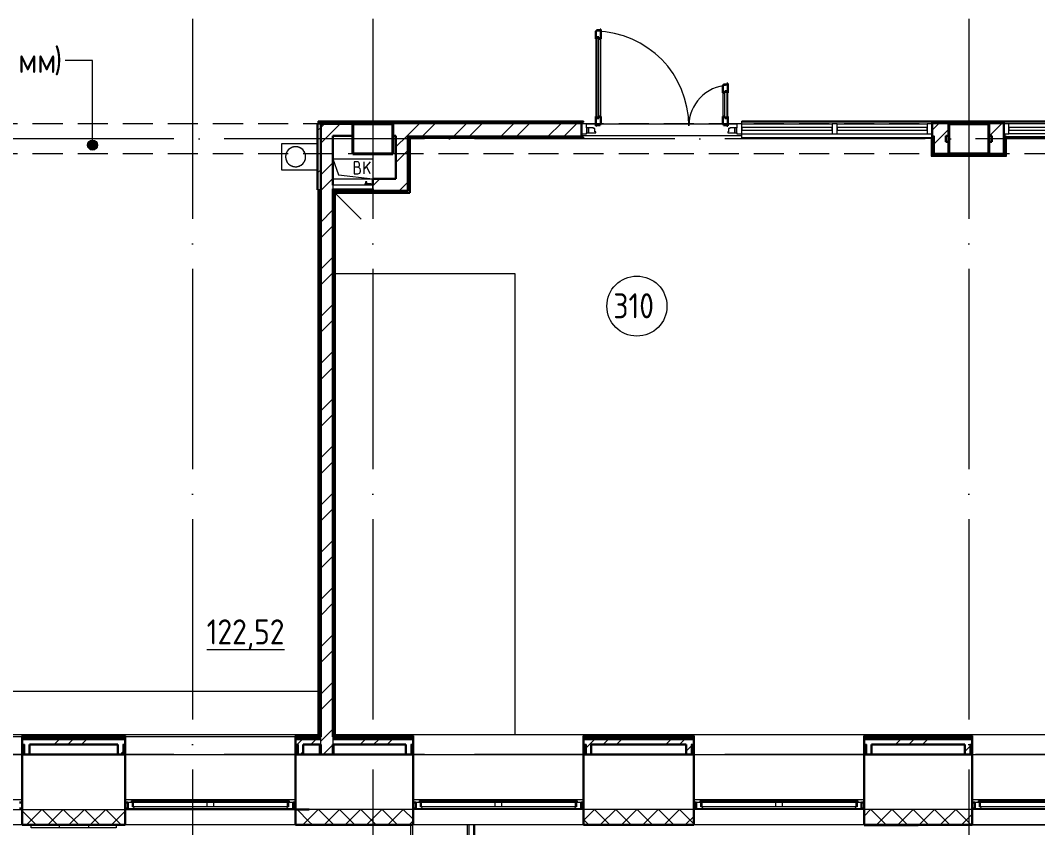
# Model space of a CAD drawing. Header units: millimetres. Extents: x -88595 to 880822, y -1054509 to -148035.
# Drawn here: x 417595 to 427750, y -283584 to -275519 of the extents above; entities that cross this region are included whole.
import ezdxf

# ---------------------------------------------------------------- set-up
doc = ezdxf.new("R2010")
doc.units = ezdxf.units.MM
doc.linetypes.add('ADSK_Линия сетки', pattern=[25, 20, -2.5, 0, -2.5])
doc.linetypes.add('ADSK_Сверху', pattern=[4.5, 3, -1.5])
for name, color, linetype, lineweight in [('_ Окна', 7, 'Continuous', 30), ('Аннотация', 7, 'Continuous', 20), ('Витраж', 7, 'Continuous', 9), ('Двери', 7, 'Continuous', 9), ('Линии', 7, 'Continuous', 9), ('Марки помещений', 7, 'Continuous', 20), ('Мебель', 7, 'Continuous', 18), ('Несущие колонны', 7, 'Continuous', 18), ('Оборудование', 7, 'Continuous', 18), ('Ограждение', 7, 'Continuous', 9), ('Окна', 7, 'Continuous', 9), ('Оси', 7, 'Continuous', 9), ('Панели витража', 7, 'Continuous', 9), ('Перекрытие', 7, 'Continuous', 18), ('Сантехника', 7, 'Continuous', 18), ('Стены внутренние', 7, 'Continuous', 18), ('Стены наружные', 7, 'Continuous', 18), ('Стены штриховка', 7, 'Continuous', 9)]:
    doc.layers.add(name, color=color, linetype=linetype, lineweight=lineweight)
doc.layers.add('Двери открывание', color=7, linetype='Continuous', lineweight=9, true_color=0xc0c0c0)
doc.styles.add('GOST Common_2', font='GOST_Common.ttf', dxfattribs={"width": 0.9, "height": 350})

# ---------------------------------------------------------------- blocks, each defined once
blk = doc.blocks.new('3 этаж')
at = {"layer": 'Аннотация', "lineweight": 9}
h = blk.add_hatch(color=256, dxfattribs=at)
edge = h.paths.add_edge_path()
edge.add_arc((430197, 649660), 50, 0, 360)
at = {"lineweight": 18}
for p, q in [((432594, 649524), (432651, 649363)), ((432594, 649524), (432994, 649524)), ((432838, 649493), (432808, 649493)), ((432808, 649493), (432808, 649373)), ((432842, 649440), (432808, 649440)), ((432862, 649460), (432862, 649470)), ((432968, 649493), (432908, 649422)), ((432908, 649373), (432908, 649493)), ((432968, 649373), (432932, 649450)), ((432994, 649524), (432994, 649324)), ((432651, 649363), (432994, 649324)), ((432808, 649373), (432845, 649373)), ((432872, 649400), (432872, 649410))]:
    blk.add_line(p, q, dxfattribs=at)
for centre, radius, start, end in [((432838, 649470), 23.3, 0, 90), ((432842, 649460), 20, 270, 0), ((432842, 649410), 30, 0, 90), ((432845, 649400), 26.7, 270, 0)]:
    blk.add_arc(centre, radius, start, end, dxfattribs=at)
at = {"layer": '_ Окна'}
for p, q in [((429494, 643092), (429469, 643092)), ((429469, 643034), (429494, 643034)), ((430549, 643092), (430524, 643092)), ((430524, 643034), (430549, 643034)), ((430549, 643034), (430549, 643092)), ((432224, 643092), (432199, 643092)), ((432199, 643092), (432199, 643034)), ((432199, 643034), (432224, 643034)), ((433424, 643092), (433399, 643092)), ((433399, 643034), (433424, 643034)), ((433424, 643034), (433424, 643092)), ((435099, 643092), (435074, 643092)), ((435074, 643092), (435074, 643034)), ((435074, 643034), (435099, 643034)), ((436224, 643092), (436199, 643092)), ((436199, 643034), (436224, 643034)), ((436224, 643034), (436224, 643092)), ((437899, 643092), (437874, 643092)), ((437874, 643092), (437874, 643034)), ((437874, 643034), (437899, 643034)), ((439004, 643092), (438979, 643092)), ((438979, 643034), (439004, 643034)), ((439004, 643034), (439004, 643092))]:
    blk.add_line(p, q, dxfattribs=at)
at = {"layer": '_ Окна', "lineweight": 18}
for p, q in [((430587, 643092), (430549, 643092)), ((430549, 643092), (430549, 643034)), ((430549, 643034), (430608, 643034)), ((430595, 643051), (430595, 643092)), ((430607, 643051), (430595, 643051)), ((430608, 643034), (430613, 643051)), ((432135, 643051), (432139, 643034)), ((432139, 643034), (432199, 643034)), ((432153, 643051), (432141, 643051)), ((432153, 643092), (432153, 643051)), ((432199, 643092), (432161, 643092)), ((432199, 643034), (432199, 643092)), ((433462, 643092), (433424, 643092)), ((433424, 643092), (433424, 643034)), ((433424, 643034), (433483, 643034)), ((433470, 643051), (433470, 643092)), ((433482, 643051), (433470, 643051)), ((433483, 643034), (433488, 643051)), ((435010, 643051), (435014, 643034)), ((435014, 643034), (435074, 643034)), ((435028, 643051), (435016, 643051)), ((435028, 643092), (435028, 643051)), ((435074, 643092), (435036, 643092)), ((435074, 643034), (435074, 643092)), ((436262, 643092), (436224, 643092)), ((436224, 643092), (436224, 643034)), ((436224, 643034), (436283, 643034)), ((436270, 643051), (436270, 643092)), ((436282, 643051), (436270, 643051)), ((436283, 643034), (436288, 643051)), ((437810, 643051), (437814, 643034)), ((437814, 643034), (437874, 643034)), ((437828, 643051), (437816, 643051)), ((437828, 643092), (437828, 643051)), ((437874, 643092), (437836, 643092)), ((437874, 643034), (437874, 643092)), ((439042, 643092), (439004, 643092)), ((439004, 643092), (439004, 643034)), ((439004, 643034), (439063, 643034)), ((439050, 643051), (439050, 643092)), ((439062, 643051), (439050, 643051)), ((439063, 643034), (439068, 643051))]:
    blk.add_line(p, q, dxfattribs=at)
at = {"layer": 'Аннотация', "lineweight": 9}
for p, q in [((429932, 650506), (429925, 650506)), ((430197, 650506), (429932, 650506)), ((430197, 649660), (430197, 650506))]:
    blk.add_line(p, q, dxfattribs=at)
blk.add_circle((430197, 649660), 50, dxfattribs=at)
at = {"layer": 'Витраж', "lineweight": 18, "extrusion": (0, 0, -1)}
for p, q in [((435129, 649874), (435079, 649874)), ((435079, 649874), (435079, 649774)), ((435129, 649834), (435129, 649874)), ((436679, 649874), (436629, 649874)), ((436629, 649874), (436629, 649834)), ((436679, 649774), (436679, 649874)), ((437629, 649874), (437579, 649874)), ((437579, 649874), (437579, 649774)), ((437629, 649774), (437629, 649874)), ((438579, 649874), (438529, 649874)), ((438529, 649874), (438529, 649774)), ((438579, 649774), (438579, 649874)), ((439344, 649874), (439294, 649874)), ((439294, 649874), (439294, 649774)), ((439344, 649774), (439344, 649874)), ((435079, 649774), (435129, 649774)), ((435129, 649774), (435129, 649784)), ((436629, 649784), (436629, 649774)), ((436629, 649774), (436679, 649774)), ((437579, 649774), (437629, 649774)), ((438529, 649774), (438579, 649774)), ((439294, 649774), (439344, 649774))]:
    blk.add_line(p, q, dxfattribs=at)
at = {"layer": 'Витраж'}
for p, q in [((436679, 649874), (437579, 649874)), ((437629, 649874), (438529, 649874)), ((440244, 649874), (439344, 649874)), ((436679, 649774), (437579, 649774)), ((437629, 649774), (438529, 649774)), ((440244, 649774), (439344, 649774))]:
    blk.add_line(p, q, dxfattribs=at)
at = {"layer": 'Витраж', "lineweight": 18}
for p, q in [((438579, 649874), (438529, 649874)), ((438529, 649874), (438529, 649774)), ((438579, 649774), (438579, 649874)), ((439344, 649874), (439294, 649874)), ((439294, 649874), (439294, 649774)), ((439344, 649774), (439344, 649874)), ((438529, 649774), (438579, 649774)), ((439294, 649774), (439344, 649774))]:
    blk.add_line(p, q, dxfattribs=at)
at = {"layer": 'Двери', "lineweight": 30}
for p, q in [((435229, 650798), (435221, 650798)), ((435221, 650798), (435221, 650722)), ((435263, 650807), (435229, 650807)), ((435229, 650807), (435229, 650798)), ((435271, 650816), (435263, 650816)), ((435263, 650816), (435263, 650807)), ((435271, 650722), (435271, 650816)), ((435230, 650722), (435221, 650722)), ((435230, 650740), (435230, 650722)), ((435251, 650740), (435230, 650740)), ((435251, 650722), (435251, 650740)), ((435271, 650722), (435251, 650722)), ((436495, 650258), (436487, 650258)), ((436487, 650258), (436487, 650182)), ((436529, 650267), (436495, 650267)), ((436495, 650267), (436495, 650258)), ((436537, 650276), (436529, 650276)), ((436529, 650276), (436529, 650267)), ((436537, 650182), (436537, 650276)), ((436487, 650182), (436507, 650182)), ((436507, 650182), (436507, 650200)), ((436507, 650200), (436528, 650200)), ((436528, 650200), (436528, 650182)), ((436528, 650182), (436537, 650182)), ((435221, 649946), (435221, 649852)), ((435230, 649946), (435221, 649946)), ((435230, 649928), (435230, 649946)), ((435251, 649946), (435251, 649928)), ((435271, 649946), (435251, 649946)), ((435271, 649870), (435271, 649946)), ((436487, 649946), (436487, 649870)), ((436487, 649946), (436507, 649946)), ((436507, 649946), (436507, 649928)), ((436528, 649946), (436537, 649946)), ((436528, 649928), (436528, 649946)), ((436537, 649852), (436537, 649946)), ((435221, 649852), (435229, 649852)), ((435229, 649852), (435229, 649861)), ((435229, 649861), (435263, 649861)), ((435251, 649928), (435230, 649928)), ((435263, 649861), (435263, 649870)), ((435263, 649870), (435271, 649870)), ((436487, 649870), (436495, 649870)), ((436495, 649870), (436495, 649861)), ((436495, 649861), (436529, 649861)), ((436507, 649928), (436528, 649928)), ((436529, 649861), (436529, 649852)), ((436529, 649852), (436537, 649852))]:
    blk.add_line(p, q, dxfattribs=at)
at = {"layer": 'Двери'}
for p, q in [((435221, 650722), (435221, 649946)), ((435230, 650740), (435230, 649928)), ((435251, 650740), (435230, 650740)), ((435251, 649928), (435251, 650740)), ((435271, 649946), (435271, 650722)), ((436487, 650182), (436487, 649946)), ((436507, 649928), (436507, 650200)), ((436507, 650200), (436528, 650200)), ((436528, 650200), (436528, 649928)), ((436537, 649946), (436537, 650182)), ((435230, 649928), (435251, 649928)), ((436528, 649928), (436507, 649928)), ((435129, 649834), (435129, 649784)), ((435149, 649834), (435129, 649834)), ((435129, 649784), (435149, 649784)), ((435149, 649784), (435149, 649834)), ((435198, 649834), (435149, 649834)), ((435149, 649834), (435149, 649784)), ((435149, 649784), (435221, 649784)), ((435198, 649826), (435198, 649834)), ((435212, 649826), (435198, 649826)), ((435212, 649792), (435212, 649826)), ((435221, 649792), (435212, 649792)), ((435221, 649784), (435221, 649792)), ((436546, 649792), (436537, 649792)), ((436537, 649792), (436537, 649784)), ((436537, 649784), (436609, 649784)), ((436560, 649826), (436546, 649826)), ((436546, 649826), (436546, 649792)), ((436560, 649834), (436560, 649826)), ((436609, 649834), (436560, 649834)), ((436629, 649834), (436609, 649834)), ((436609, 649834), (436609, 649784)), ((436609, 649784), (436609, 649834)), ((436609, 649784), (436629, 649784)), ((436629, 649784), (436629, 649834))]:
    blk.add_line(p, q, dxfattribs=at)
at = {"layer": 'Двери открывание'}
for centre, radius, start, end in [((435203, 649852), 946, 0, 88.9097), ((436555, 649852), 406, 92.541, 180)]:
    blk.add_arc(centre, radius, start, end, dxfattribs=at)
at = {"layer": 'Линии', "linetype": 'ADSK_Сверху', "ltscale": 100}
for p, q in [((446549, 649874), (413339, 649874)), ((446549, 649574), (413339, 649574))]:
    blk.add_line(p, q, dxfattribs=at)
at = {"layer": 'Марки помещений'}
blk.add_circle((435631, 648052), 300, dxfattribs=at)
at = {"layer": 'Мебель'}
for p, q in [((429585, 642842), (429585, 642872)), ((429863, 642842), (429585, 642842)), ((429863, 642872), (429863, 642842)), ((430155, 642842), (429863, 642842)), ((430155, 642872), (430155, 642842)), ((430433, 642842), (430155, 642842)), ((430433, 642872), (430433, 642842))]:
    blk.add_line(p, q, dxfattribs=at)
at = {"layer": 'Несущие колонны', "lineweight": 40}
for p, q in [((432794, 649874), (433194, 649874)), ((432794, 649574), (432794, 649874)), ((433194, 649874), (432794, 649874)), ((432794, 649874), (432794, 649574)), ((433194, 649874), (433194, 649574)), ((433194, 649574), (433194, 649874)), ((438744, 649874), (439144, 649874)), ((438744, 649574), (438744, 649874)), ((439144, 649874), (438744, 649874)), ((439144, 649874), (439144, 649574)), ((438744, 649754), (438744, 649574)), ((439144, 649574), (439144, 649754)), ((433194, 649574), (432794, 649574)), ((432794, 649574), (433194, 649574)), ((439144, 649574), (438744, 649574)), ((438744, 649574), (439144, 649574))]:
    blk.add_line(p, q, dxfattribs=at)
at = {"layer": 'Несущие колонны'}
for p, q in [((438744, 649874), (438744, 649754)), ((439144, 649754), (439144, 649874))]:
    blk.add_line(p, q, dxfattribs=at)
at = {"layer": 'Оборудование'}
for p, q in [((432594, 649259), (432594, 649222)), ((432994, 649259), (432594, 649259)), ((432923, 649274), (432914, 649274)), ((432914, 649274), (432914, 649269)), ((432914, 649269), (432923, 649269)), ((432918, 649275), (432918, 649259)), ((432937, 649275), (432918, 649275)), ((432921, 649277), (432919, 649275)), ((432921, 649294), (432921, 649277)), ((432934, 649294), (432921, 649294)), ((432934, 649277), (432921, 649277)), ((432978, 649274), (432932, 649274)), ((432932, 649269), (432978, 649269)), ((432934, 649277), (432934, 649294)), ((432935, 649275), (432934, 649277)), ((432937, 649259), (432937, 649275)), ((432978, 649269), (432978, 649274)), ((432994, 649222), (432994, 649259)), ((432594, 649204), (432877, 648921)), ((432595, 649222), (432993, 649222)), ((432601, 649222), (432601, 649212)), ((432602, 649211), (432986, 649211)), ((432613, 649209), (432613, 649204)), ((432613, 649204), (432975, 649204)), ((432897, 649204), (432897, 649202)), ((432897, 649202), (432901, 649202)), ((432962, 649202), (432901, 649202)), ((432962, 649202), (432966, 649202)), ((432966, 649202), (432966, 649204)), ((432975, 649204), (432975, 649209)), ((432987, 649212), (432987, 649222))]:
    blk.add_line(p, q, dxfattribs=at)
for points, knots in [([(432594, 649222), (432594, 649222), (432594, 649222), (432594, 649222), (432594, 649222), (432594, 649222), (432594, 649222), (432595, 649222), (432595, 649222), (432595, 649222)], [-1, -1, -1, -1, -0.833333, -0.666667, -0.5, -0.333333, -0.25, -0.166667, 0, 0, 0, 0]), ([(432601, 649212), (432601, 649212), (432601, 649212), (432601, 649211), (432601, 649211), (432601, 649211), (432601, 649211), (432601, 649211), (432602, 649211), (432602, 649211), (432602, 649211)], [-1, -1, -1, -1, -0.833333, -0.666667, -0.541667, -0.416667, -0.333333, -0.25, -0.166667, 0, 0, 0, 0]), ([(432611, 649211), (432612, 649211), (432612, 649211), (432612, 649211), (432612, 649211), (432612, 649211), (432612, 649210), (432613, 649210), (432613, 649210), (432613, 649210), (432613, 649210), (432613, 649209), (432613, 649209)], [-1, -1, -1, -1, -0.833333, -0.75, -0.666667, -0.583333, -0.5, -0.416667, -0.333333, -0.25, -0.166667, 0, 0, 0, 0]), ([(432975, 649209), (432975, 649209), (432975, 649210), (432975, 649210), (432975, 649210), (432975, 649210), (432975, 649210), (432975, 649211), (432976, 649211), (432976, 649211), (432976, 649211), (432976, 649211), (432976, 649211)], [0, 0, 0, 0, 0.166667, 0.25, 0.333333, 0.416667, 0.5, 0.583333, 0.666667, 0.75, 0.833333, 1, 1, 1, 1]), ([(432986, 649211), (432986, 649211), (432986, 649211), (432986, 649211), (432986, 649211), (432987, 649211), (432987, 649211), (432987, 649211), (432987, 649212), (432987, 649212), (432987, 649212)], [0, 0, 0, 0, 0.166667, 0.25, 0.333333, 0.416667, 0.541667, 0.666667, 0.833333, 1, 1, 1, 1]), ([(432993, 649222), (432993, 649222), (432993, 649222), (432993, 649222), (432993, 649222), (432994, 649222), (432994, 649222), (432994, 649222), (432994, 649222), (432994, 649222)], [0, 0, 0, 0, 0.166667, 0.25, 0.333333, 0.5, 0.666667, 0.833333, 1, 1, 1, 1])]:
    blk.add_open_spline(points, degree=3, knots=knots, dxfattribs=at)
at = {"layer": 'Ограждение'}
for p, q in [((432449, 649889), (432449, 649899)), ((435099, 649899), (432449, 649899)), ((432449, 649889), (432454, 649889)), ((435079, 649889), (435099, 649889)), ((435099, 649899), (435099, 649889)), ((436679, 649894), (436679, 649899)), ((443684, 649899), (436679, 649899)), ((435099, 649739), (435079, 649739)), ((435099, 649739), (435099, 649729)), ((433369, 649729), (433364, 649734)), ((433369, 649219), (433369, 649729)), ((433369, 649729), (435099, 649729)), ((436679, 649729), (436679, 649734)), ((436679, 649729), (438569, 649729)), ((438569, 649729), (438574, 649734)), ((438569, 649729), (438569, 649549)), ((439319, 649729), (439314, 649734)), ((439319, 649549), (439319, 649729)), ((439319, 649729), (443524, 649729)), ((438569, 649549), (438574, 649554)), ((438569, 649549), (439319, 649549)), ((439319, 649549), (439314, 649554)), ((432449, 649214), (432449, 644204)), ((432619, 648374), (432619, 649184)), ((433369, 649219), (433364, 649224)), ((433364, 649219), (433369, 649219)), ((424614, 644204), (432454, 644204)), ((424614, 643774), (432454, 643774)), ((427794, 643774), (429494, 643774)), ((427794, 643754), (429494, 643754)), ((429494, 643774), (429494, 643759)), ((430524, 643759), (430524, 643774)), ((430524, 643774), (432224, 643774)), ((430524, 643754), (432224, 643754)), ((432224, 643774), (432224, 643759)), ((432614, 643774), (443529, 643774)), ((433399, 643759), (433399, 643774)), ((433399, 643774), (435099, 643774)), ((435099, 643774), (435099, 643759)), ((436199, 643759), (436199, 643774)), ((436199, 643774), (437899, 643774)), ((437899, 643774), (437899, 643759)), ((438979, 643759), (438979, 643774)), ((438979, 643774), (440679, 643774)), ((432459, 643674), (432459, 643574)), ((432609, 643574), (432609, 643674)), ((427794, 643574), (429494, 643574)), ((430524, 643574), (432224, 643574)), ((433399, 643574), (435099, 643574)), ((436199, 643574), (437899, 643574)), ((438979, 643574), (440679, 643574)), ((427794, 643124), (429494, 643124)), ((430524, 643124), (432224, 643124)), ((433399, 643124), (435099, 643124)), ((436199, 643124), (437899, 643124)), ((438979, 643124), (440679, 643124)), ((433371, 642872), (433371, 635993)), ((433392, 642872), (433392, 635993)), ((433940, 635993), (433940, 642872)), ((433954, 642872), (433954, 635993)), ((434001, 642872), (434001, 635993)), ((434008, 642872), (434008, 635993))]:
    blk.add_line(p, q, dxfattribs=at)
at = {"layer": 'Окна'}
for p, q in [((430587, 643109), (431359, 643109)), ((430587, 643092), (430587, 643109)), ((431359, 643092), (430587, 643092)), ((430607, 643051), (430607, 643092)), ((431339, 643051), (430607, 643051)), ((430608, 643034), (432139, 643034)), ((431339, 643092), (431339, 643051)), ((431409, 643051), (431339, 643051)), ((431359, 643109), (431389, 643109)), ((431359, 643109), (431359, 643092)), ((431389, 643092), (431359, 643092)), ((431389, 643109), (432161, 643109)), ((431389, 643092), (431389, 643109)), ((432161, 643092), (431389, 643092)), ((431409, 643051), (431409, 643092)), ((432141, 643051), (431409, 643051)), ((432141, 643092), (432141, 643051)), ((432161, 643109), (432161, 643092)), ((433462, 643109), (434234, 643109)), ((433462, 643092), (433462, 643109)), ((434234, 643092), (433462, 643092)), ((433482, 643051), (433482, 643092)), ((434214, 643051), (433482, 643051)), ((433483, 643034), (435014, 643034)), ((434214, 643092), (434214, 643051)), ((434284, 643051), (434214, 643051)), ((434234, 643109), (434264, 643109)), ((434234, 643109), (434234, 643092)), ((434264, 643092), (434234, 643092)), ((434264, 643109), (435036, 643109)), ((434264, 643092), (434264, 643109)), ((435036, 643092), (434264, 643092)), ((434284, 643051), (434284, 643092)), ((435016, 643051), (434284, 643051)), ((435016, 643092), (435016, 643051)), ((435036, 643109), (435036, 643092)), ((436262, 643109), (437034, 643109)), ((436262, 643092), (436262, 643109)), ((437034, 643092), (436262, 643092)), ((436282, 643051), (436282, 643092)), ((437014, 643051), (436282, 643051)), ((436283, 643034), (437814, 643034)), ((437014, 643092), (437014, 643051)), ((437084, 643051), (437014, 643051)), ((437034, 643109), (437064, 643109)), ((437034, 643109), (437034, 643092)), ((437064, 643092), (437034, 643092)), ((437064, 643109), (437836, 643109)), ((437064, 643092), (437064, 643109)), ((437836, 643092), (437064, 643092)), ((437084, 643051), (437084, 643092)), ((437816, 643051), (437084, 643051)), ((437816, 643092), (437816, 643051)), ((437836, 643109), (437836, 643092)), ((439042, 643109), (439814, 643109)), ((439042, 643092), (439042, 643109)), ((439814, 643092), (439042, 643092)), ((439062, 643051), (439062, 643092)), ((439794, 643051), (439062, 643051)), ((439063, 643034), (440594, 643034))]:
    blk.add_line(p, q, dxfattribs=at)
at = {"layer": 'Оси', "linetype": 'ADSK_Линия сетки', "ltscale": 100}
for p, q in [((431194, 695925), (431194, 629948)), ((432994, 695925), (432994, 629948)), ((438944, 695925), (438944, 631218)), ((466011, 649724), (389072, 649724)), ((466011, 643574), (389072, 643574))]:
    blk.add_line(p, q, dxfattribs=at)
at = {"layer": 'Панели витража', "lineweight": 18}
for p, q in [((437579, 649836), (436679, 649836)), ((436679, 649836), (436679, 649811)), ((436679, 649811), (437579, 649811)), ((437579, 649811), (437579, 649836)), ((438529, 649836), (437629, 649836)), ((437629, 649836), (437629, 649811)), ((437629, 649811), (438529, 649811)), ((438529, 649811), (438529, 649836)), ((440244, 649836), (439344, 649836)), ((439344, 649836), (439344, 649811)), ((439344, 649811), (440244, 649811))]:
    blk.add_line(p, q, dxfattribs=at)
at = {"layer": 'Перекрытие', "color": 49, "true_color": 0x464646}
for p, q in [((432594, 649524), (432994, 649524)), ((432994, 649524), (432994, 649324)), ((434414, 648374), (432614, 648374)), ((434414, 643774), (434414, 648374))]:
    blk.add_line(p, q, dxfattribs=at)
at = {"layer": 'Сантехника'}
for p, q in [((432444, 649674), (432084, 649674)), ((432084, 649674), (432084, 649414)), ((432084, 649414), (432444, 649414))]:
    blk.add_line(p, q, dxfattribs=at)
at = {"layer": 'Сантехника', "flags": 128}
for points in [[(432324, 649544), (432324, 649548), (432324, 649552), (432323, 649556), (432323, 649560), (432322, 649564), (432321, 649568), (432320, 649571), (432319, 649575), (432317, 649579), (432316, 649583), (432314, 649586), (432313, 649590), (432311, 649594), (432309, 649597), (432306, 649600), (432304, 649604), (432302, 649607), (432299, 649610), (432296, 649613), (432294, 649616), (432291, 649618), (432288, 649621), (432284, 649623), (432281, 649626), (432278, 649628), (432275, 649630), (432271, 649632), (432267, 649634), (432264, 649636), (432260, 649637), (432256, 649638), (432253, 649640), (432249, 649641), (432245, 649642), (432241, 649642), (432237, 649643), (432233, 649643), (432229, 649644), (432225, 649644), (432221, 649644), (432217, 649644), (432213, 649643), (432209, 649643), (432205, 649642), (432201, 649641), (432197, 649640), (432193, 649639), (432190, 649638), (432186, 649636), (432182, 649635), (432179, 649633), (432175, 649631), (432172, 649629), (432168, 649627), (432165, 649625), (432162, 649622), (432159, 649620), (432156, 649617), (432153, 649614), (432150, 649611), (432148, 649608), (432145, 649605), (432143, 649602), (432140, 649599), (432138, 649595), (432136, 649592), (432134, 649588), (432133, 649585), (432131, 649581), (432130, 649577), (432128, 649574), (432127, 649570), (432126, 649566), (432126, 649562), (432125, 649558), (432124, 649554), (432124, 649550), (432124, 649546), (432124, 649544)], [(432124, 649544), (432124, 649540), (432124, 649536), (432125, 649532), (432125, 649528), (432126, 649524), (432127, 649520), (432128, 649516), (432129, 649512), (432130, 649509), (432132, 649505), (432133, 649501), (432135, 649498), (432137, 649494), (432139, 649491), (432141, 649487), (432144, 649484), (432146, 649481), (432149, 649478), (432151, 649475), (432154, 649472), (432157, 649469), (432160, 649467), (432163, 649464), (432167, 649462), (432170, 649460), (432173, 649458), (432177, 649456), (432180, 649454), (432184, 649452), (432188, 649451), (432191, 649449), (432195, 649448), (432199, 649447), (432203, 649446), (432207, 649445), (432211, 649445), (432215, 649444), (432219, 649444), (432223, 649444), (432227, 649444), (432231, 649444), (432235, 649444), (432239, 649445), (432243, 649446), (432247, 649446), (432250, 649447), (432254, 649449), (432258, 649450), (432262, 649451), (432266, 649453), (432269, 649455), (432273, 649457), (432276, 649459), (432279, 649461), (432283, 649463), (432286, 649465), (432289, 649468), (432292, 649471), (432295, 649473), (432298, 649476), (432300, 649479), (432303, 649482), (432305, 649486), (432307, 649489), (432310, 649492), (432312, 649496), (432313, 649499), (432315, 649503), (432317, 649507), (432318, 649510), (432319, 649514), (432320, 649518), (432321, 649522), (432322, 649526), (432323, 649530), (432323, 649534), (432324, 649538), (432324, 649542), (432324, 649544)]]:
    blk.add_lwpolyline(points, dxfattribs=at)
at = {"layer": 'Сантехника'}
for start, end in [(0, 180), (180, 0)]:
    blk.add_arc((432224, 649544), 100, start, end, dxfattribs=at)
at = {"layer": 'Стены внутренние', "lineweight": 30}
for p, q in [((429494, 643574), (429494, 642872)), ((430449, 643574), (429569, 643574)), ((430524, 642872), (430524, 643574)), ((432224, 643574), (432224, 642872)), ((432474, 643574), (432299, 643574)), ((433324, 643574), (432594, 643574)), ((433399, 642872), (433399, 643574)), ((435099, 643574), (435099, 642872)), ((436124, 643574), (435174, 643574)), ((436199, 642872), (436199, 643574)), ((437899, 643574), (437899, 642872)), ((438904, 643574), (437974, 643574)), ((438979, 642872), (438979, 643574)), ((432224, 643024), (432360, 643024)), ((429494, 642872), (430524, 642872)), ((432224, 642872), (433399, 642872)), ((435099, 642872), (436199, 642872)), ((437899, 642872), (438979, 642872))]:
    blk.add_line(p, q, dxfattribs=at)
at = {"layer": 'Стены внутренние'}
for p, q in [((423974, 643024), (432224, 643024)), ((458509, 643024), (432360, 643024)), ((429494, 642872), (427794, 642872)), ((432224, 642872), (430524, 642872)), ((435099, 642872), (433399, 642872)), ((437899, 642872), (436199, 642872)), ((440679, 642872), (438979, 642872))]:
    blk.add_line(p, q, dxfattribs=at)
at = {"layer": 'Стены внутренние', "linetype": 'Continuous', "lineweight": 9}
for p, q in [((429520, 642985), (429494, 643011)), ((429631, 642874), (429520, 642985)), ((429541, 642874), (429691, 643024)), ((429843, 642874), (429693, 643024)), ((429753, 642874), (429903, 643024)), ((430055, 642874), (429905, 643024)), ((429965, 642874), (430115, 643024)), ((430267, 642874), (430117, 643024)), ((430178, 642874), (430328, 643024)), ((430479, 642874), (430329, 643024)), ((430390, 642874), (430524, 643008)), ((432224, 643011), (432237, 643024)), ((432360, 642902), (432238, 643024)), ((432299, 642874), (432360, 642935)), ((432360, 642935), (432449, 643024)), ((432601, 642874), (432451, 643024)), ((432511, 642874), (432661, 643024)), ((432813, 642874), (432663, 643024)), ((432723, 642874), (432873, 643024)), ((433025, 642874), (432875, 643024)), ((432935, 642874), (433085, 643024)), ((433237, 642874), (433087, 643024)), ((433147, 642874), (433297, 643024)), ((433397, 642926), (433299, 643024)), ((435101, 642918), (435207, 643024)), ((435358, 642874), (435208, 643024)), ((435269, 642874), (435419, 643024)), ((435570, 642874), (435420, 643024)), ((435481, 642874), (435631, 643024)), ((435782, 642874), (435632, 643024)), ((435693, 642874), (435843, 643024)), ((435995, 642874), (435845, 643024)), ((435905, 642874), (436055, 643024)), ((436199, 642882), (436057, 643024)), ((436117, 642874), (436199, 642955)), ((437899, 642958), (437964, 643024)), ((438116, 642874), (437966, 643024)), ((438027, 642874), (438177, 643024)), ((438328, 642874), (438178, 643024)), ((438239, 642874), (438389, 643024)), ((438540, 642874), (438390, 643024)), ((438451, 642874), (438601, 643024)), ((438752, 642874), (438602, 643024)), ((438663, 642874), (438813, 643024)), ((438964, 642874), (438814, 643024)), ((438875, 642874), (438979, 642978)), ((429786, 642872), (429785, 642874)), ((430000, 642874), (429999, 642872)), ((432224, 642884), (432226, 642884)), ((432250, 642872), (432248, 642874)), ((432388, 642874), (432360, 642902)), ((432815, 642874), (432814, 642872)), ((433050, 642874), (433049, 642872)), ((433360, 642874), (433397, 642911)), ((435146, 642874), (435101, 642919)), ((435866, 642874), (435865, 642872)), ((436121, 642872), (436120, 642874)), ((437904, 642874), (437901, 642877))]:
    blk.add_line(p, q, dxfattribs=at)
at = {"layer": 'Стены наружные', "lineweight": 30}
for p, q in [((432444, 649874), (432444, 649214)), ((432454, 649874), (432444, 649874)), ((435079, 649894), (432454, 649894)), ((432454, 649894), (432454, 649874)), ((432474, 643749), (432474, 649874)), ((433194, 649874), (432474, 649874)), ((432794, 649754), (432794, 649874)), ((433194, 649874), (433194, 649754)), ((435079, 649734), (435079, 649894)), ((438579, 649894), (438579, 649559)), ((439294, 649894), (438579, 649894)), ((438744, 649874), (439144, 649874)), ((439294, 649574), (439294, 649894)), ((432594, 649259), (432594, 649754)), ((432594, 649754), (432794, 649754)), ((433194, 649754), (433224, 649754)), ((433224, 649754), (433224, 649324)), ((433344, 649204), (433344, 649754)), ((433359, 649739), (433364, 649739)), ((438594, 649754), (438594, 649574)), ((438714, 649754), (438744, 649754)), ((438714, 649694), (438714, 649754)), ((439144, 649754), (439174, 649754)), ((439174, 649754), (439174, 649694)), ((439309, 649754), (439294, 649754)), ((439294, 649754), (439294, 649574)), ((439309, 649754), (439309, 649559)), ((443534, 649739), (439309, 649739)), ((433364, 649184), (433364, 649734)), ((433364, 649734), (435079, 649734)), ((438574, 649734), (438574, 649554)), ((438579, 649734), (438574, 649734)), ((438744, 649694), (438714, 649694)), ((438744, 649574), (438744, 649694)), ((439174, 649694), (439144, 649694)), ((439144, 649694), (439144, 649574)), ((439314, 649554), (439314, 649734)), ((439314, 649734), (443529, 649734)), ((438574, 649554), (439314, 649554)), ((438579, 649559), (439309, 649559)), ((439294, 649574), (438594, 649574)), ((433224, 649324), (432994, 649324)), ((432994, 649324), (432994, 649259)), ((432444, 649214), (432454, 649214)), ((432454, 649214), (432454, 643759)), ((432459, 643754), (432459, 649214)), ((432594, 649222), (432594, 643749)), ((432613, 649204), (432594, 649204)), ((432609, 649189), (432614, 649189)), ((432609, 643754), (432609, 649189)), ((432614, 643759), (432614, 649184)), ((432614, 649184), (433364, 649184)), ((433344, 649204), (432975, 649204)), ((432994, 649222), (432994, 649204)), ((429494, 643759), (429494, 643574)), ((430524, 643759), (429494, 643759)), ((430524, 643574), (430524, 643759)), ((432224, 643759), (432224, 643574)), ((432454, 643759), (432224, 643759)), ((432459, 643754), (432454, 643754)), ((432474, 643749), (432459, 643749)), ((432459, 643749), (432474, 643749)), ((433399, 643759), (432614, 643759)), ((433399, 643574), (433399, 643759)), ((435099, 643759), (435099, 643574)), ((436199, 643759), (435099, 643759)), ((436199, 643574), (436199, 643759)), ((437899, 643759), (437899, 643574)), ((438979, 643759), (437899, 643759)), ((438979, 643574), (438979, 643759)), ((429569, 643674), (430449, 643674)), ((429569, 643574), (429569, 643674)), ((430449, 643674), (430449, 643574)), ((432299, 643674), (432474, 643674)), ((432299, 643574), (432299, 643674)), ((432474, 643674), (432474, 643574)), ((432594, 643574), (432594, 643674)), ((432594, 643674), (433324, 643674)), ((433324, 643674), (433324, 643574)), ((435174, 643674), (436124, 643674)), ((435174, 643574), (435174, 643674)), ((436124, 643674), (436124, 643574)), ((437974, 643674), (438904, 643674)), ((437974, 643574), (437974, 643674)), ((438904, 643674), (438904, 643574)), ((429494, 643574), (429569, 643574)), ((430449, 643574), (430524, 643574)), ((432224, 643574), (432299, 643574)), ((432474, 643574), (432594, 643574)), ((433324, 643574), (433399, 643574)), ((435099, 643574), (435174, 643574)), ((436124, 643574), (436199, 643574)), ((437899, 643574), (437974, 643574)), ((438904, 643574), (438979, 643574)), ((438439, 642872), (437899, 642872)), ((437899, 642872), (437899, 642867)), ((437899, 642867), (438439, 642867)), ((438439, 642872), (438439, 642867))]:
    blk.add_line(p, q, dxfattribs=at)
at = {"layer": 'Стены наружные', "linetype": 'Continuous', "lineweight": 9}
for p, q in [((432454, 649888), (432455, 649889)), ((432455, 649889), (432460, 649894)), ((432474, 649835), (432513, 649874)), ((432511, 649874), (432526, 649889)), ((432526, 649889), (432531, 649894)), ((432550, 649754), (432670, 649874)), ((432596, 649889), (432601, 649894)), ((432667, 649889), (432672, 649894)), ((432738, 649889), (432743, 649894)), ((432809, 649889), (432814, 649894)), ((432879, 649889), (432884, 649894)), ((432935, 649874), (432950, 649889)), ((432950, 649889), (432955, 649894)), ((433021, 649889), (433026, 649894)), ((433091, 649889), (433096, 649894)), ((433162, 649889), (433167, 649894)), ((433233, 649889), (433238, 649894)), ((433304, 649889), (433309, 649894)), ((433336, 649754), (433456, 649874)), ((433359, 649874), (433374, 649889)), ((433374, 649889), (433379, 649894)), ((433445, 649889), (433450, 649894)), ((433493, 649754), (433613, 649874)), ((433516, 649889), (433521, 649894)), ((433586, 649889), (433591, 649894)), ((433657, 649889), (433662, 649894)), ((433728, 649889), (433733, 649894)), ((433784, 649874), (433799, 649889)), ((433799, 649889), (433804, 649894)), ((433807, 649754), (433927, 649874)), ((433869, 649889), (433874, 649894)), ((433940, 649889), (433945, 649894)), ((433964, 649754), (434084, 649874)), ((434011, 649889), (434016, 649894)), ((434081, 649889), (434086, 649894)), ((434152, 649889), (434157, 649894)), ((434208, 649874), (434223, 649889)), ((434223, 649889), (434228, 649894)), ((434279, 649754), (434399, 649874)), ((434293, 649889), (434298, 649894)), ((434364, 649889), (434369, 649894)), ((434435, 649889), (434440, 649894)), ((434436, 649754), (434556, 649874)), ((434506, 649889), (434511, 649894)), ((434576, 649889), (434581, 649894)), ((434632, 649874), (434647, 649889)), ((434647, 649889), (434652, 649894)), ((434718, 649889), (434723, 649894)), ((434750, 649754), (434870, 649874)), ((434788, 649889), (434793, 649894)), ((434859, 649889), (434864, 649894)), ((434907, 649754), (435027, 649874)), ((434930, 649889), (434935, 649894)), ((435001, 649889), (435006, 649894)), ((435056, 649874), (435071, 649889)), ((435071, 649889), (435076, 649894)), ((438579, 649811), (438642, 649874)), ((438607, 649889), (438612, 649894)), ((438678, 649889), (438683, 649894)), ((438748, 649889), (438753, 649894)), ((438819, 649889), (438824, 649894)), ((438875, 649874), (438890, 649889)), ((438890, 649889), (438895, 649894)), ((438960, 649889), (438965, 649894)), ((439031, 649889), (439036, 649894)), ((439102, 649889), (439107, 649894)), ((439150, 649754), (439270, 649874)), ((439173, 649889), (439178, 649894)), ((439243, 649889), (439248, 649894)), ((432444, 649807), (432474, 649837)), ((432474, 649678), (432550, 649754)), ((433224, 649642), (433336, 649754)), ((433359, 649732), (433364, 649737)), ((433364, 649737), (433366, 649739)), ((433431, 649734), (433436, 649739)), ((433502, 649734), (433507, 649739)), ((433573, 649734), (433578, 649739)), ((433644, 649734), (433649, 649739)), ((433649, 649739), (433664, 649754)), ((433714, 649734), (433719, 649739)), ((433785, 649734), (433790, 649739)), ((433856, 649734), (433861, 649739)), ((433926, 649734), (433931, 649739)), ((433997, 649734), (434002, 649739)), ((434068, 649734), (434073, 649739)), ((434073, 649739), (434088, 649754)), ((434138, 649734), (434143, 649739)), ((434209, 649734), (434214, 649739)), ((434280, 649734), (434285, 649739)), ((434351, 649734), (434356, 649739)), ((434421, 649734), (434426, 649739)), ((434492, 649734), (434497, 649739)), ((434497, 649739), (434512, 649754)), ((434563, 649734), (434568, 649739)), ((434633, 649734), (434638, 649739)), ((434704, 649734), (434709, 649739)), ((434775, 649734), (434780, 649739)), ((434846, 649734), (434851, 649739)), ((434916, 649734), (434921, 649739)), ((434921, 649739), (434936, 649754)), ((434987, 649734), (434992, 649739)), ((435058, 649734), (435063, 649739)), ((438619, 649694), (438679, 649754)), ((438679, 649754), (438744, 649819)), ((439371, 649734), (439376, 649739)), ((439442, 649734), (439447, 649739)), ((439512, 649734), (439517, 649739)), ((439583, 649734), (439588, 649739)), ((433359, 649661), (433364, 649666)), ((438574, 649715), (438579, 649720)), ((438574, 649644), (438579, 649649)), ((438594, 649669), (438619, 649694)), ((439309, 649672), (439314, 649677)), ((433224, 649485), (433344, 649605)), ((433359, 649591), (433364, 649596)), ((438574, 649573), (438579, 649578)), ((438579, 649578), (438594, 649593)), ((438625, 649554), (438630, 649559)), ((438696, 649554), (438701, 649559)), ((438767, 649554), (438772, 649559)), ((438838, 649554), (438843, 649559)), ((438908, 649554), (438913, 649559)), ((438979, 649554), (438984, 649559)), ((438984, 649559), (438999, 649574)), ((439050, 649554), (439055, 649559)), ((439120, 649554), (439125, 649559)), ((439191, 649554), (439196, 649559)), ((439262, 649554), (439267, 649559)), ((439285, 649574), (439294, 649583)), ((439309, 649601), (439314, 649606)), ((432474, 649363), (432594, 649483)), ((433344, 649434), (433359, 649449)), ((433359, 649520), (433364, 649525)), ((433359, 649449), (433364, 649454)), ((432444, 649383), (432474, 649413)), ((433359, 649379), (433364, 649384)), ((432474, 649206), (432594, 649326)), ((432994, 649255), (433063, 649324)), ((433257, 649204), (433344, 649291)), ((433359, 649308), (433364, 649313)), ((433359, 649237), (433364, 649242)), ((432454, 649181), (432459, 649186)), ((432609, 649124), (432614, 649129)), ((432669, 649184), (432674, 649189)), ((432674, 649189), (432689, 649204)), ((432740, 649184), (432745, 649189)), ((432811, 649184), (432816, 649189)), ((432881, 649184), (432886, 649189)), ((432952, 649184), (432957, 649189)), ((433023, 649184), (433028, 649189)), ((433094, 649184), (433099, 649189)), ((433099, 649189), (433114, 649204)), ((433164, 649184), (433169, 649189)), ((433235, 649184), (433240, 649189)), ((433306, 649184), (433311, 649189)), ((432454, 649110), (432459, 649115)), ((432454, 649039), (432459, 649044)), ((432594, 649109), (432609, 649124)), ((432609, 649053), (432614, 649058)), ((432454, 648969), (432459, 648974)), ((432459, 648974), (432474, 648989)), ((432474, 648892), (432594, 649012)), ((432609, 648982), (432614, 648987)), ((432454, 648898), (432459, 648903)), ((432454, 648827), (432459, 648832)), ((432474, 648735), (432594, 648855)), ((432609, 648911), (432614, 648916)), ((432609, 648841), (432614, 648846)), ((432454, 648756), (432459, 648761)), ((432609, 648770), (432614, 648775)), ((432454, 648686), (432459, 648691)), ((432454, 648615), (432459, 648620)), ((432594, 648684), (432609, 648699)), ((432609, 648699), (432614, 648704)), ((432609, 648629), (432614, 648634)), ((432454, 648544), (432459, 648549)), ((432459, 648549), (432474, 648564)), ((432474, 648421), (432594, 648541)), ((432609, 648558), (432614, 648563)), ((432454, 648474), (432459, 648479)), ((432609, 648487), (432614, 648492)), ((432609, 648416), (432614, 648421)), ((432454, 648403), (432459, 648408)), ((432454, 648332), (432459, 648337)), ((432474, 648263), (432594, 648383)), ((432609, 648346), (432614, 648351)), ((432454, 648261), (432459, 648266)), ((432594, 648260), (432609, 648275)), ((432609, 648275), (432614, 648280)), ((432454, 648191), (432459, 648196)), ((432454, 648120), (432459, 648125)), ((432459, 648125), (432474, 648140)), ((432609, 648204), (432614, 648209)), ((432609, 648134), (432614, 648139)), ((432454, 648049), (432459, 648054)), ((432474, 647949), (432594, 648069)), ((432609, 648063), (432614, 648068)), ((432454, 647979), (432459, 647984)), ((432454, 647908), (432459, 647913)), ((432474, 647792), (432594, 647912)), ((432609, 647992), (432614, 647997)), ((432609, 647921), (432614, 647926)), ((432454, 647837), (432459, 647842)), ((432594, 647836), (432609, 647851)), ((432609, 647851), (432614, 647856)), ((432454, 647766), (432459, 647771)), ((432459, 647701), (432474, 647716)), ((432609, 647780), (432614, 647785)), ((432609, 647709), (432614, 647714)), ((432454, 647696), (432459, 647701)), ((432454, 647625), (432459, 647630)), ((432609, 647639), (432614, 647644)), ((432454, 647554), (432459, 647559)), ((432474, 647478), (432594, 647598)), ((432609, 647568), (432614, 647573)), ((432609, 647497), (432614, 647502)), ((432454, 647484), (432459, 647489)), ((432454, 647413), (432459, 647418)), ((432474, 647320), (432594, 647440)), ((432594, 647411), (432609, 647426)), ((432609, 647426), (432614, 647431)), ((432454, 647342), (432459, 647347)), ((432609, 647356), (432614, 647361)), ((432454, 647271), (432459, 647276)), ((432454, 647201), (432459, 647206)), ((432459, 647276), (432474, 647291)), ((432609, 647285), (432614, 647290)), ((432609, 647214), (432614, 647219)), ((432454, 647130), (432459, 647135)), ((432474, 647006), (432594, 647126)), ((432609, 647144), (432614, 647149)), ((432454, 647059), (432459, 647064)), ((432594, 646987), (432609, 647002)), ((432609, 647073), (432614, 647078)), ((432609, 647002), (432614, 647007)), ((432454, 646989), (432459, 646994)), ((432454, 646918), (432459, 646923)), ((432474, 646849), (432594, 646969)), ((432609, 646931), (432614, 646936)), ((432454, 646847), (432459, 646852)), ((432609, 646861), (432614, 646866)), ((432609, 646790), (432614, 646795)), ((432454, 646776), (432459, 646781)), ((432454, 646706), (432459, 646711)), ((432609, 646719), (432614, 646724)), ((432454, 646635), (432459, 646640)), ((432474, 646535), (432594, 646655)), ((432609, 646649), (432614, 646654)), ((432454, 646564), (432459, 646569)), ((432454, 646494), (432459, 646499)), ((432474, 646378), (432594, 646498)), ((432594, 646563), (432609, 646578)), ((432609, 646578), (432614, 646583)), ((432609, 646507), (432614, 646512)), ((432454, 646423), (432459, 646428)), ((432609, 646437), (432614, 646442)), ((432454, 646352), (432459, 646357)), ((432454, 646282), (432459, 646287)), ((432609, 646366), (432614, 646371)), ((432609, 646295), (432614, 646300)), ((432454, 646211), (432459, 646216)), ((432474, 646063), (432594, 646183)), ((432609, 646224), (432614, 646229)), ((432454, 646140), (432459, 646145)), ((432594, 646139), (432609, 646154)), ((432609, 646154), (432614, 646159)), ((432609, 646083), (432614, 646088)), ((432454, 646069), (432459, 646074)), ((432454, 645999), (432459, 646004)), ((432474, 645906), (432594, 646026)), ((432609, 646012), (432614, 646017)), ((432454, 645928), (432459, 645933)), ((432609, 645942), (432614, 645947)), ((432454, 645857), (432459, 645862)), ((432454, 645787), (432459, 645792)), ((432609, 645871), (432614, 645876)), ((432609, 645800), (432614, 645805)), ((432454, 645716), (432459, 645721)), ((432474, 645592), (432594, 645712)), ((432594, 645714), (432609, 645729)), ((432609, 645729), (432614, 645734)), ((432454, 645645), (432459, 645650)), ((432454, 645574), (432459, 645579)), ((432459, 645579), (432474, 645594)), ((432609, 645659), (432614, 645664)), ((432609, 645588), (432614, 645593)), ((432454, 645504), (432459, 645509)), ((432474, 645435), (432594, 645555)), ((432609, 645517), (432614, 645522)), ((432454, 645433), (432459, 645438)), ((432609, 645447), (432614, 645452)), ((432609, 645376), (432614, 645381)), ((432454, 645362), (432459, 645367)), ((432454, 645292), (432459, 645297)), ((432594, 645290), (432609, 645305)), ((432609, 645305), (432614, 645310)), ((432454, 645221), (432459, 645226)), ((432459, 645155), (432474, 645170)), ((432474, 645120), (432594, 645240)), ((432609, 645234), (432614, 645239)), ((432609, 645164), (432614, 645169)), ((432454, 645150), (432459, 645155)), ((432454, 645079), (432459, 645084)), ((432474, 644963), (432594, 645083)), ((432609, 645093), (432614, 645098)), ((432454, 645009), (432459, 645014)), ((432609, 645022), (432614, 645027)), ((432454, 644938), (432459, 644943)), ((432454, 644867), (432459, 644872)), ((432594, 644866), (432609, 644881)), ((432609, 644952), (432614, 644957)), ((432609, 644881), (432614, 644886)), ((432454, 644797), (432459, 644802)), ((432474, 644649), (432594, 644769)), ((432609, 644810), (432614, 644815)), ((432454, 644726), (432459, 644731)), ((432454, 644655), (432459, 644660)), ((432459, 644731), (432474, 644746)), ((432609, 644739), (432614, 644744)), ((432609, 644669), (432614, 644674)), ((432454, 644584), (432459, 644589)), ((432474, 644492), (432594, 644612)), ((432609, 644598), (432614, 644603)), ((432454, 644514), (432459, 644519)), ((432594, 644442), (432609, 644457)), ((432609, 644527), (432614, 644532)), ((432609, 644457), (432614, 644462)), ((432454, 644443), (432459, 644448)), ((432454, 644372), (432459, 644377)), ((432609, 644386), (432614, 644391)), ((432454, 644302), (432459, 644307)), ((432459, 644307), (432474, 644322)), ((432474, 644177), (432594, 644297)), ((432609, 644315), (432614, 644320)), ((432454, 644231), (432459, 644236)), ((432454, 644160), (432459, 644165)), ((432609, 644244), (432614, 644249)), ((432609, 644174), (432614, 644179)), ((432454, 644089), (432459, 644094)), ((432474, 644020), (432594, 644140)), ((432609, 644103), (432614, 644108)), ((432454, 644019), (432459, 644024)), ((432454, 643948), (432459, 643953)), ((432594, 644017), (432609, 644032)), ((432609, 644032), (432614, 644037)), ((432609, 643962), (432614, 643967)), ((432454, 643877), (432459, 643882)), ((432459, 643882), (432474, 643897)), ((432609, 643891), (432614, 643896)), ((429502, 643754), (429507, 643759)), ((429555, 643736), (429568, 643749)), ((429573, 643754), (429578, 643759)), ((429643, 643754), (429648, 643759)), ((429714, 643754), (429719, 643759)), ((429767, 643736), (429780, 643749)), ((429780, 643749), (429785, 643754)), ((429785, 643754), (429790, 643759)), ((429856, 643754), (429861, 643759)), ((429926, 643754), (429931, 643759)), ((429979, 643736), (429992, 643749)), ((429997, 643754), (430002, 643759)), ((430068, 643754), (430073, 643759)), ((430138, 643754), (430143, 643759)), ((430192, 643736), (430204, 643749)), ((430204, 643749), (430209, 643754)), ((430209, 643754), (430214, 643759)), ((430280, 643754), (430285, 643759)), ((430351, 643754), (430356, 643759)), ((430404, 643736), (430416, 643749)), ((430421, 643754), (430426, 643759)), ((430492, 643754), (430497, 643759)), ((432260, 643754), (432265, 643759)), ((432313, 643736), (432325, 643749)), ((432325, 643749), (432330, 643754)), ((432330, 643754), (432335, 643759)), ((432401, 643754), (432406, 643759)), ((432454, 643807), (432459, 643812)), ((432474, 643706), (432594, 643826)), ((432609, 643820), (432614, 643825)), ((432613, 643754), (432618, 643759)), ((432684, 643754), (432689, 643759)), ((432737, 643736), (432750, 643749)), ((432750, 643749), (432755, 643754)), ((432755, 643754), (432760, 643759)), ((432825, 643754), (432830, 643759)), ((432896, 643754), (432901, 643759)), ((432949, 643736), (432962, 643749)), ((432967, 643754), (432972, 643759)), ((433038, 643754), (433043, 643759)), ((433108, 643754), (433113, 643759)), ((433161, 643736), (433174, 643749)), ((433174, 643749), (433179, 643754)), ((433179, 643754), (433184, 643759)), ((433250, 643754), (433255, 643759)), ((433320, 643754), (433325, 643759)), ((433374, 643736), (433386, 643749)), ((433391, 643754), (433396, 643759)), ((435159, 643754), (435164, 643759)), ((435230, 643754), (435235, 643759)), ((435283, 643736), (435295, 643749)), ((435295, 643749), (435300, 643754)), ((435300, 643754), (435305, 643759)), ((435371, 643754), (435376, 643759)), ((435442, 643754), (435447, 643759)), ((435495, 643736), (435507, 643749)), ((435512, 643754), (435517, 643759)), ((435583, 643754), (435588, 643759)), ((435654, 643754), (435659, 643759)), ((435707, 643736), (435720, 643749)), ((435720, 643749), (435725, 643754)), ((435725, 643754), (435730, 643759)), ((435795, 643754), (435800, 643759)), ((435866, 643754), (435871, 643759)), ((435919, 643736), (435932, 643749)), ((435937, 643754), (435942, 643759)), ((436007, 643754), (436012, 643759)), ((436078, 643754), (436083, 643759)), ((436131, 643736), (436144, 643749)), ((436144, 643749), (436149, 643754)), ((436149, 643754), (436154, 643759)), ((437917, 643754), (437922, 643759)), ((437987, 643754), (437992, 643759)), ((438040, 643736), (438053, 643749)), ((438058, 643754), (438063, 643759)), ((438129, 643754), (438134, 643759)), ((438199, 643754), (438204, 643759)), ((438253, 643736), (438265, 643749)), ((438265, 643749), (438270, 643754)), ((438270, 643754), (438275, 643759)), ((438341, 643754), (438346, 643759)), ((438412, 643754), (438417, 643759)), ((438465, 643736), (438477, 643749)), ((438482, 643754), (438487, 643759)), ((438553, 643754), (438558, 643759)), ((438624, 643754), (438629, 643759)), ((438677, 643736), (438689, 643749)), ((438689, 643749), (438694, 643754)), ((438694, 643754), (438699, 643759)), ((438765, 643754), (438770, 643759)), ((438836, 643754), (438841, 643759)), ((438889, 643736), (438902, 643749)), ((438907, 643754), (438912, 643759)), ((438977, 643754), (438979, 643756)), ((429543, 643724), (429555, 643736)), ((429755, 643724), (429767, 643736)), ((429815, 643674), (429865, 643724)), ((429950, 643674), (430000, 643724)), ((429967, 643724), (429979, 643736)), ((430085, 643674), (430135, 643724)), ((430179, 643724), (430192, 643736)), ((430391, 643724), (430404, 643736)), ((430511, 643632), (430524, 643644)), ((432224, 643647), (432236, 643660)), ((432236, 643660), (432249, 643672)), ((432240, 643674), (432290, 643724)), ((432300, 643724), (432313, 643736)), ((432375, 643674), (432425, 643724)), ((432499, 643574), (432594, 643669)), ((432725, 643724), (432737, 643736)), ((432868, 643674), (432918, 643724)), ((432937, 643724), (432949, 643736)), ((433003, 643674), (433053, 643724)), ((433138, 643674), (433188, 643724)), ((433149, 643724), (433161, 643736)), ((433361, 643724), (433374, 643736)), ((435124, 643640), (435158, 643674)), ((435158, 643674), (435208, 643724)), ((435270, 643724), (435283, 643736)), ((435293, 643674), (435343, 643724)), ((435428, 643674), (435478, 643724)), ((435482, 643724), (435495, 643736)), ((435695, 643724), (435707, 643736)), ((435907, 643724), (435919, 643736)), ((435921, 643674), (435971, 643724)), ((436056, 643674), (436106, 643724)), ((436119, 643724), (436131, 643736)), ((436124, 643606), (436174, 643656)), ((436191, 643674), (436199, 643681)), ((438028, 643724), (438040, 643736)), ((438211, 643674), (438261, 643724)), ((438240, 643724), (438253, 643736)), ((438346, 643674), (438396, 643724)), ((438452, 643724), (438465, 643736)), ((438481, 643674), (438531, 643724)), ((438664, 643724), (438677, 643736)), ((438877, 643724), (438889, 643736)), ((438904, 643603), (438954, 643653)), ((438975, 643674), (438979, 643678)), ((430478, 643574), (430499, 643595)), ((430499, 643619), (430511, 643632)), ((432275, 643574), (432299, 643598)), ((435120, 643574), (435124, 643578)), ((436181, 643574), (436186, 643579)), ((436186, 643579), (436199, 643592)), ((437899, 643595), (437911, 643607)), ((437911, 643607), (437924, 643620)), ((438954, 643589), (438966, 643602)), ((438966, 643602), (438979, 643614))]:
    blk.add_line(p, q, dxfattribs=at)
at = {"layer": 'Стены наружные'}
for p, q in [((435129, 649874), (435221, 649874)), ((435271, 649874), (436487, 649874)), ((436537, 649874), (436629, 649874)), ((436679, 649874), (436679, 649894)), ((436679, 649894), (438579, 649894)), ((438744, 649754), (438744, 649874)), ((439144, 649874), (439144, 649754)), ((439294, 649894), (441243, 649894)), ((436679, 649754), (435079, 649754)), ((436679, 649734), (436679, 649774)), ((438574, 649734), (436679, 649734)), ((432594, 649324), (432994, 649324)), ((432459, 643589), (432466, 643589)), ((432466, 643574), (432466, 643589)), ((432601, 643589), (432609, 643589)), ((432601, 643574), (432601, 643589)), ((440679, 642867), (438439, 642867))]:
    blk.add_line(p, q, dxfattribs=at)
at = {"layer": 'Стены штриховка'}
for p, q in [((432454, 649874), (432474, 649874)), ((435079, 649889), (432459, 649889)), ((432459, 649889), (432459, 649874)), ((435079, 649874), (433194, 649874)), ((439294, 649889), (438579, 649889)), ((438744, 649874), (438579, 649874)), ((439294, 649874), (439144, 649874)), ((433344, 649754), (435079, 649754)), ((433359, 649739), (433359, 649189)), ((433364, 649739), (435079, 649739)), ((438579, 649754), (438594, 649754)), ((432474, 649214), (432454, 649214)), ((432614, 649189), (433359, 649189)), ((432459, 647204), (432474, 647204)), ((432459, 645704), (432474, 645704)), ((430524, 643754), (429494, 643754)), ((429494, 643749), (430524, 643749)), ((430524, 643749), (429494, 643749)), ((432454, 643754), (432224, 643754)), ((432224, 643749), (432459, 643749)), ((432459, 643749), (432224, 643749)), ((432474, 643674), (432474, 643749)), ((432594, 643749), (433399, 643749)), ((432594, 643749), (432594, 643674)), ((433399, 643754), (432609, 643754)), ((436199, 643754), (435099, 643754)), ((435099, 643749), (436199, 643749)), ((438979, 643754), (437899, 643754)), ((437899, 643749), (438979, 643749)), ((429494, 643736), (430524, 643736)), ((429494, 643724), (430524, 643724)), ((429519, 643674), (429494, 643674)), ((429506, 643674), (429506, 643574)), ((429519, 643674), (429519, 643574)), ((430524, 643674), (430499, 643674)), ((430499, 643674), (430499, 643574)), ((430511, 643674), (430511, 643574)), ((432224, 643736), (432474, 643736)), ((432224, 643724), (432474, 643724)), ((432249, 643674), (432224, 643674)), ((432236, 643674), (432236, 643574)), ((432249, 643674), (432249, 643574)), ((432594, 643736), (433399, 643736)), ((432594, 643724), (433399, 643724)), ((433399, 643674), (433374, 643674)), ((433374, 643674), (433374, 643574)), ((433386, 643674), (433386, 643574)), ((435099, 643736), (436199, 643736)), ((435099, 643724), (436199, 643724)), ((435124, 643674), (435099, 643674)), ((435111, 643674), (435111, 643574)), ((435124, 643674), (435124, 643574)), ((436199, 643674), (436174, 643674)), ((436174, 643674), (436174, 643574)), ((436186, 643674), (436186, 643574)), ((437899, 643736), (438979, 643736)), ((437899, 643724), (438979, 643724)), ((437924, 643674), (437899, 643674)), ((437911, 643674), (437911, 643574)), ((437924, 643674), (437924, 643574)), ((438979, 643674), (438954, 643674)), ((438954, 643674), (438954, 643574)), ((438966, 643674), (438966, 643574)), ((429496, 642948), (429494, 642948)), ((429496, 642948), (429496, 642874)), ((430524, 642948), (430522, 642948)), ((430522, 642874), (430522, 642948)), ((432226, 642948), (432224, 642948)), ((432226, 642948), (432226, 642874)), ((433399, 642948), (433397, 642948)), ((433397, 642874), (433397, 642948)), ((435101, 642948), (435099, 642948)), ((435101, 642948), (435101, 642874)), ((437901, 642948), (437899, 642948)), ((437901, 642948), (437901, 642874)), ((438979, 642948), (438977, 642948)), ((438977, 642874), (438977, 642948)), ((429496, 642874), (430522, 642874)), ((432226, 642874), (433397, 642874)), ((435101, 642874), (436199, 642874)), ((437901, 642874), (438977, 642874))]:
    blk.add_line(p, q, dxfattribs=at)
at = {"layer": 'Аннотация', "style": 'GOST Common_2', "width": 0.9}
for s, p in [(')', (429814, 650381)), ('мм', (429456, 650381))]:
    blk.add_text(s, height=250, dxfattribs=at).set_placement(p)
at = {"layer": 'Марки помещений', "style": 'GOST Common_2', "width": 0.9}
for s, p in [('310', (435396, 647930)), ('%%U122,52', (431336, 644673))]:
    blk.add_text(s, height=250, dxfattribs=at).set_placement(p)

msp = doc.modelspace()

# ---------------------------------------------------------------- block references
at = {"layer": 'Оборудование', "color": 5, "true_color": 0x0000ff}
msp.add_blockref('3 этаж', (-11881, -926426), dxfattribs=at)

doc.saveas('drawing.dxf')
